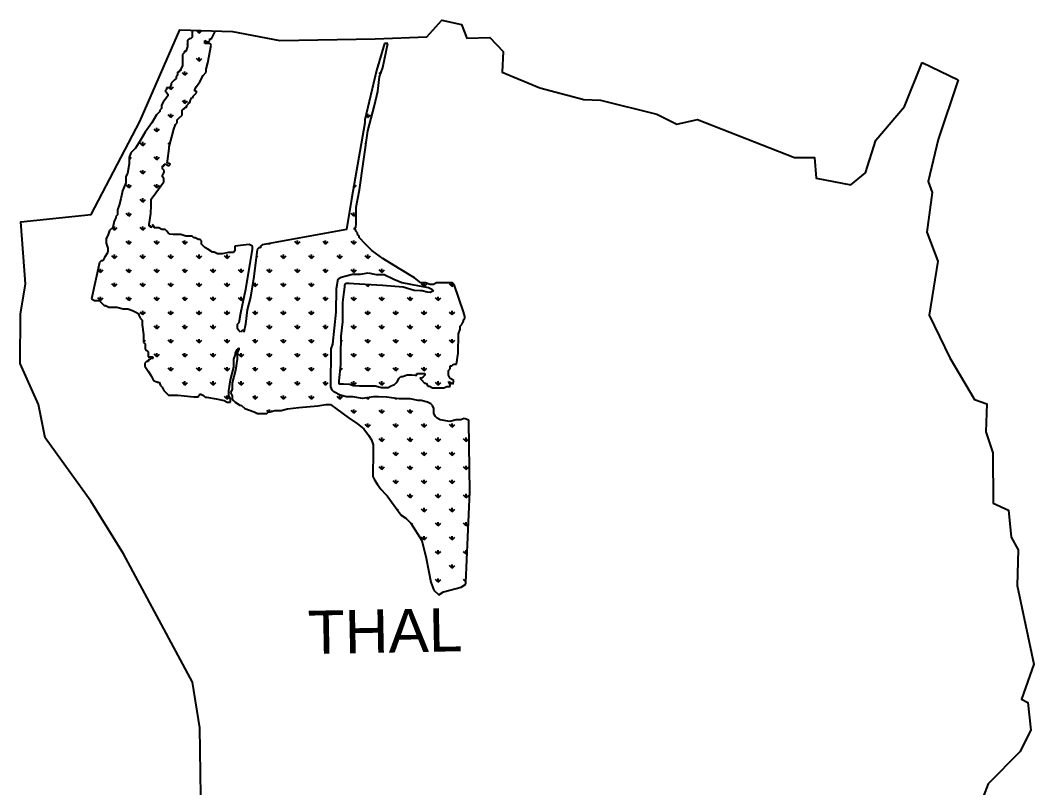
# Model space of a CAD drawing. Header units: metres. Extents: x 273943 to 276491, y 2065632 to 2069486.
# Drawn here: x 273943 to 276491, y 2067559 to 2069486 of the extents above; entities that cross this region are included whole.
import ezdxf

# ---------------------------------------------------------------- set-up
doc = ezdxf.new("R2010")
doc.units = ezdxf.units.M
doc.header["$MEASUREMENT"] = 0
for name, color, linetype in [('MANGROOVES', 112, 'Continuous'), ('village', 3, 'Continuous'), ('VILLAGE NAME', 250, 'Continuous')]:
    doc.layers.add(name, color=color, linetype=linetype)
doc.styles.get("Standard").update_dxf_attribs({"font": 'simplex.shx'})

msp = doc.modelspace()

# ---------------------------------------------------------------- linework, layer by layer
at = {"color": 3, "flags": 128}
msp.add_lwpolyline([(276210.6, 2069380.5), (276301.2, 2069337)], dxfattribs=at)
at = {"layer": 'MANGROOVES'}
for p, q in [((274367.7, 2069440), (274363.7, 2069436.1)), ((274371.7, 2069440), (274367.7, 2069440)), ((274375.7, 2069444), (274371.7, 2069440)), ((274375.8, 2069448), (274375.7, 2069444)), ((274375.9, 2069460), (274375.8, 2069452)), ((274375.8, 2069452), (274375.8, 2069448)), ((274375.9, 2069461.5), (274375.9, 2069460)), ((274419.6, 2069435.6), (274419.7, 2069439.6)), ((274419.7, 2069439.6), (274423.7, 2069439.5)), ((274423.7, 2069439.5), (274433.9, 2069459.5)), ((274363.5, 2069420.1), (274359.4, 2069408.1)), ((274363.6, 2069424.1), (274363.5, 2069420.1)), ((274363.7, 2069436.1), (274363.6, 2069432.1)), ((274363.6, 2069432.1), (274363.6, 2069428.1)), ((274363.6, 2069428.1), (274363.6, 2069424.1)), ((274407.6, 2069431.7), (274407.7, 2069435.7)), ((274407.6, 2069427.7), (274407.6, 2069431.7)), ((274419.6, 2069427.6), (274407.6, 2069427.7)), ((274407.7, 2069435.7), (274415.6, 2069431.6)), ((274415.2, 2069379.6), (274423.5, 2069423.6)), ((274415.6, 2069431.6), (274419.6, 2069435.6)), ((274423.5, 2069423.6), (274419.6, 2069427.6)), ((274859.3, 2069427.7), (274838.7, 2069359.9)), ((274854.8, 2069367.8), (274867.3, 2069427.7)), ((274867.3, 2069427.7), (274859.3, 2069427.7)), ((274351.3, 2069392.2), (274351.2, 2069384.2)), ((274351.4, 2069400.2), (274351.3, 2069396.2)), ((274351.3, 2069396.2), (274351.3, 2069392.2)), ((274355.4, 2069404.2), (274351.4, 2069400.2)), ((274359.4, 2069408.1), (274355.4, 2069408.2)), ((274355.4, 2069408.2), (274355.4, 2069404.2)), ((274347.1, 2069364.2), (274347, 2069360.3)), ((274351.1, 2069372.2), (274347.1, 2069364.2)), ((274351.2, 2069380.2), (274351.1, 2069372.2)), ((274351.2, 2069384.2), (274351.2, 2069380.2)), ((274411, 2069363.7), (274415.2, 2069379.6)), ((274411, 2069359.7), (274411, 2069363.7)), ((274846.6, 2069343.9), (274854.8, 2069367.8)), ((274334.9, 2069340.4), (274330.8, 2069336.4)), ((274338.9, 2069348.3), (274334.9, 2069344.4)), ((274334.9, 2069344.4), (274334.9, 2069340.4)), ((274339, 2069352.3), (274338.9, 2069348.3)), ((274343, 2069356.3), (274339, 2069356.3)), ((274339, 2069356.3), (274339, 2069352.3)), ((274347, 2069360.3), (274343, 2069360.3)), ((274343, 2069360.3), (274343, 2069356.3)), ((274394.7, 2069331.8), (274402.9, 2069347.8)), ((274402.9, 2069347.8), (274410.9, 2069355.7)), ((274410.9, 2069355.7), (274411, 2069359.7)), ((274838.7, 2069359.9), (274809.7, 2069236.3)), ((274842.3, 2069307.9), (274846.6, 2069343.9)), ((274310.6, 2069312.6), (274306.6, 2069308.6)), ((274310.7, 2069316.6), (274310.6, 2069312.6)), ((274314.7, 2069316.6), (274310.7, 2069316.6)), ((274318.7, 2069316.5), (274314.7, 2069316.6)), ((274322.7, 2069324.5), (274318.7, 2069316.5)), ((274322.8, 2069328.5), (274322.7, 2069324.5)), ((274326.8, 2069332.4), (274322.8, 2069328.5)), ((274330.8, 2069336.4), (274326.8, 2069332.4)), ((274382.5, 2069308), (274382.6, 2069312)), ((274382.6, 2069312), (274386.6, 2069319.9)), ((274386.6, 2069319.9), (274394.7, 2069331.8)), ((274314.5, 2069296.6), (274302.4, 2069280.7)), ((274306.6, 2069308.6), (274310.6, 2069304.6)), ((274310.6, 2069304.6), (274314.5, 2069300.6)), ((274314.5, 2069300.6), (274314.5, 2069296.6)), ((274370.3, 2069284.1), (274374.4, 2069292)), ((274374.4, 2069292), (274378.4, 2069292)), ((274378.4, 2069296), (274382.5, 2069300)), ((274378.4, 2069292), (274378.4, 2069296)), ((274386.5, 2069307.9), (274382.5, 2069308)), ((274382.5, 2069300), (274386.5, 2069303.9)), ((274386.5, 2069303.9), (274386.5, 2069307.9)), ((274834, 2069272), (274842.3, 2069307.9)), ((274294.2, 2069260.8), (274294.1, 2069256.8)), ((274298.2, 2069264.7), (274294.2, 2069260.8)), ((274298.3, 2069272.7), (274298.2, 2069264.7)), ((274302.4, 2069280.7), (274298.3, 2069272.7)), ((274350.1, 2069260.3), (274354.2, 2069264.2)), ((274354.2, 2069264.2), (274358.2, 2069268.2)), ((274358.2, 2069268.2), (274362.2, 2069268.2)), ((274362.2, 2069272.2), (274366.3, 2069276.1)), ((274362.2, 2069268.2), (274362.2, 2069272.2)), ((274366.3, 2069276.1), (274366.3, 2069280.1)), ((274366.3, 2069280.1), (274370.3, 2069280.1)), ((274370.3, 2069280.1), (274370.3, 2069284.1)), ((274817.4, 2069208.2), (274834, 2069272)), ((274286.1, 2069248.8), (274273.9, 2069228.9)), ((274294.1, 2069256.8), (274286.1, 2069248.8)), ((274337.9, 2069236.4), (274342, 2069240.3)), ((274337.9, 2069228.4), (274337.9, 2069236.4)), ((274342, 2069240.3), (274350, 2069248.3)), ((274350, 2069248.3), (274350.1, 2069252.3)), ((274350.1, 2069256.3), (274350.1, 2069260.3)), ((274350.1, 2069252.3), (274350.1, 2069256.3)), ((274809.7, 2069236.3), (274809.6, 2069228.3)), ((274273.9, 2069228.9), (274257.7, 2069205.1)), ((274317.4, 2069168.6), (274329.7, 2069212.5)), ((274329.7, 2069212.5), (274333.8, 2069224.4)), ((274333.8, 2069224.4), (274337.9, 2069228.4)), ((274809.6, 2069228.3), (274776, 2069036.6)), ((274245.5, 2069185.2), (274233.4, 2069165.3)), ((274257.7, 2069205.1), (274245.5, 2069185.2)), ((274796.2, 2069060.4), (274817.4, 2069208.2)), ((274233.4, 2069165.3), (274221.3, 2069153.4)), ((274313.1, 2069132.6), (274317.3, 2069164.6)), ((274317.3, 2069164.6), (274317.4, 2069168.6)), ((274217.1, 2069133.5), (274217, 2069125.5)), ((274217.2, 2069141.5), (274217.1, 2069133.5)), ((274221.3, 2069153.4), (274217.2, 2069141.5)), ((274217, 2069125.5), (274212.8, 2069101.5)), ((274300.9, 2069116.8), (274301, 2069120.7)), ((274300.9, 2069112.8), (274300.9, 2069116.8)), ((274304.8, 2069108.7), (274300.9, 2069112.8)), ((274301, 2069120.7), (274305, 2069120.7)), ((274304.8, 2069104.7), (274304.8, 2069108.7)), ((274305, 2069120.7), (274305, 2069124.7)), ((274305, 2069124.7), (274309, 2069124.7)), ((274309, 2069124.7), (274316.9, 2069120.6)), ((274313, 2069128.6), (274313.1, 2069132.6)), ((274321, 2069124.6), (274313, 2069128.6)), ((274316.9, 2069120.6), (274321, 2069124.6)), ((274208.8, 2069093.6), (274208.7, 2069081.6)), ((274212.8, 2069101.5), (274208.8, 2069093.6)), ((274300.7, 2069096.8), (274304.8, 2069104.7)), ((274300.7, 2069092.8), (274300.7, 2069096.8)), ((274304.7, 2069088.7), (274300.7, 2069092.8)), ((274304.6, 2069084.7), (274304.7, 2069088.7)), ((274304.6, 2069080.7), (274304.6, 2069084.7)), ((274200.5, 2069057.7), (274196.3, 2069037.7)), ((274208.6, 2069077.6), (274200.5, 2069057.7)), ((274208.7, 2069081.6), (274208.6, 2069077.6)), ((274284.4, 2069052.9), (274304.6, 2069080.7)), ((274787.8, 2069016.5), (274796.2, 2069060.4)), ((274196.3, 2069037.7), (274192.1, 2069021.7)), ((274272.1, 2069017), (274272.2, 2069033)), ((274272.2, 2069037), (274284.4, 2069052.9)), ((274272.2, 2069033), (274272.2, 2069037)), ((274776, 2069036.6), (274763.3, 2068960.8)), ((274188, 2069009.8), (274187.9, 2068997.8)), ((274192.1, 2069021.7), (274188, 2069009.8)), ((274272, 2069005), (274272.1, 2069017)), ((274787.4, 2068976.5), (274787.8, 2069016.5)), ((274179.8, 2068981.9), (274175.7, 2068965.9)), ((274183.9, 2068989.8), (274179.8, 2068981.9)), ((274187.9, 2068997.8), (274183.9, 2068993.8)), ((274183.9, 2068993.8), (274183.9, 2068989.8)), ((274267.7, 2068973.1), (274271.9, 2069001.1)), ((274271.9, 2069001.1), (274272, 2069005)), ((274167.6, 2068958), (274163.5, 2068946)), ((274175.7, 2068965.9), (274167.6, 2068958)), ((274267.6, 2068969.1), (274267.7, 2068973.1)), ((274271.6, 2068969.1), (274267.6, 2068969.1)), ((274271.6, 2068965.1), (274271.6, 2068969.1)), ((274275.6, 2068969), (274271.6, 2068965.1)), ((274275.7, 2068973), (274275.6, 2068969)), ((274279.6, 2068969), (274275.7, 2068973)), ((274279.6, 2068965), (274279.6, 2068969)), ((274291.6, 2068964.9), (274279.6, 2068965)), ((274299.6, 2068960.8), (274291.6, 2068964.9)), ((274303.6, 2068960.8), (274299.6, 2068960.8)), ((274307.5, 2068960.8), (274303.6, 2068960.8)), ((274311.5, 2068956.7), (274307.5, 2068960.8)), ((274315.5, 2068952.7), (274311.5, 2068956.7)), ((274763.3, 2068960.8), (274551.1, 2068922.6)), ((274783.3, 2068960.6), (274783.3, 2068964.6)), ((274783.3, 2068964.6), (274787.3, 2068964.6)), ((274787.3, 2068960.6), (274783.3, 2068960.6)), ((274787.2, 2068956.6), (274787.3, 2068960.6)), ((274791.2, 2068952.5), (274787.2, 2068956.6)), ((274787.3, 2068964.6), (274787.4, 2068976.5)), ((274159.4, 2068934.1), (274159.3, 2068926.1)), ((274163.5, 2068946), (274159.4, 2068938.1)), ((274159.4, 2068938.1), (274159.4, 2068934.1)), ((274319.4, 2068948.7), (274315.5, 2068952.7)), ((274327.4, 2068948.6), (274319.4, 2068948.7)), ((274335.4, 2068948.5), (274327.4, 2068948.6)), ((274347.4, 2068948.4), (274335.4, 2068948.5)), ((274359.4, 2068944.3), (274347.4, 2068948.4)), ((274375.4, 2068944.2), (274359.4, 2068944.3)), ((274379.3, 2068940.1), (274375.4, 2068944.2)), ((274383.3, 2068940.1), (274379.3, 2068940.1)), ((274391.3, 2068936), (274383.3, 2068940.1)), ((274395.3, 2068936), (274391.3, 2068936)), ((274399.2, 2068932), (274395.3, 2068936)), ((274399.2, 2068928), (274399.2, 2068932)), ((274791.2, 2068948.5), (274791.2, 2068952.5)), ((274795.1, 2068944.5), (274791.2, 2068948.5)), ((274795.1, 2068940.5), (274795.1, 2068944.5)), ((274811, 2068924.4), (274795.1, 2068940.5)), ((274159.3, 2068926.1), (274163.2, 2068914)), ((274163.2, 2068906), (274163.1, 2068902)), ((274163.2, 2068914), (274163.2, 2068906)), ((274399.2, 2068924), (274399.2, 2068928)), ((274403.1, 2068919.9), (274399.2, 2068924)), ((274407.1, 2068915.9), (274403.1, 2068919.9)), ((274415.1, 2068911.8), (274407.1, 2068915.9)), ((274427, 2068903.7), (274415.1, 2068911.8)), ((274483, 2068907.2), (274479, 2068903.3)), ((274483.1, 2068919.2), (274483, 2068911.2)), ((274483, 2068911.2), (274483, 2068907.2)), ((274519.1, 2068922.9), (274483.1, 2068919.2)), ((274510.1, 2068811), (274527, 2068910.9)), ((274527.1, 2068918.8), (274519.1, 2068922.9)), ((274527, 2068914.9), (274527.1, 2068918.8)), ((274527, 2068910.9), (274527, 2068914.9)), ((274539, 2068910.7), (274530.4, 2068842.9)), ((274543, 2068914.7), (274539, 2068910.7)), ((274547, 2068914.7), (274543, 2068914.7)), ((274551.1, 2068922.6), (274547, 2068918.7)), ((274547, 2068918.7), (274547, 2068914.7)), ((274826.8, 2068908.2), (274811, 2068924.4)), ((274854.6, 2068888), (274826.8, 2068908.2)), ((274147, 2068882.2), (274142.9, 2068878.2)), ((274150.9, 2068882.2), (274147, 2068882.2)), ((274155, 2068890.1), (274150.9, 2068882.2)), ((274163.1, 2068902), (274155, 2068890.1)), ((274431, 2068903.7), (274427, 2068903.7)), ((274438.9, 2068899.6), (274431, 2068903.7)), ((274450.9, 2068899.5), (274438.9, 2068899.6)), ((274467, 2068903.4), (274450.9, 2068899.5)), ((274479, 2068903.3), (274467, 2068903.4)), ((274894.4, 2068863.7), (274854.6, 2068888)), ((274142.9, 2068878.2), (274122.1, 2068786.4)), ((274934.1, 2068839.3), (274894.4, 2068863.7)), ((274530.4, 2068842.9), (274521.9, 2068790.9)), ((274738, 2068813), (274742.2, 2068837)), ((274742.2, 2068837), (274750.3, 2068840.9)), ((274750.3, 2068840.9), (274762.3, 2068844.8)), ((274762.3, 2068844.8), (274778.3, 2068848.7)), ((274778.3, 2068848.7), (274798.3, 2068848.5)), ((274798.3, 2068848.5), (274818.3, 2068852.3)), ((274818.3, 2068852.3), (274838.3, 2068848.2)), ((274838.3, 2068848.2), (274858.3, 2068848)), ((274858.3, 2068848), (274882.1, 2068835.8)), ((274882.1, 2068835.8), (274902.1, 2068827.6)), ((274950, 2068827.2), (274934.1, 2068839.3)), ((274497.6, 2068751.2), (274510.1, 2068811)), ((274737.5, 2068753.1), (274738, 2068813)), ((274758, 2068816.9), (274753.8, 2068784.9)), ((274758.1, 2068820.9), (274758, 2068816.9)), ((274762.1, 2068824.8), (274758.1, 2068820.9)), ((274770.1, 2068824.8), (274762.1, 2068824.8)), ((274782.1, 2068824.7), (274770.1, 2068824.8)), ((274854, 2068820), (274782.1, 2068824.7)), ((274905.9, 2068815.6), (274854, 2068820)), ((274902.1, 2068827.6), (274946, 2068819.2)), ((274933.9, 2068807.3), (274905.9, 2068815.6)), ((274949.8, 2068807.2), (274933.9, 2068807.3)), ((274946, 2068819.2), (274969.9, 2068815)), ((274953.8, 2068807.2), (274949.8, 2068807.2)), ((274962, 2068827.1), (274950, 2068827.2)), ((274965.8, 2068803.1), (274953.8, 2068807.2)), ((274974, 2068823), (274962, 2068827.1)), ((274973.8, 2068803), (274965.8, 2068803.1)), ((274969.9, 2068815), (274977.9, 2068810.9)), ((274981.8, 2068806.9), (274973.8, 2068803)), ((274982, 2068822.9), (274974, 2068823)), ((274977.9, 2068810.9), (274981.8, 2068806.9)), ((274990, 2068826.8), (274982, 2068822.9)), ((275014, 2068826.6), (274990, 2068826.8)), ((275026, 2068826.5), (275014, 2068826.6)), ((275030, 2068826.5), (275026, 2068826.5)), ((275033.9, 2068822.5), (275030, 2068826.5)), ((275057.3, 2068754.3), (275033.9, 2068822.5)), ((274122.1, 2068786.4), (274130.1, 2068782.4)), ((274130.1, 2068782.4), (274134.1, 2068782.3)), ((274134.1, 2068782.3), (274142.1, 2068782.3)), ((274142.1, 2068782.3), (274146, 2068778.2)), ((274146, 2068778.2), (274150, 2068774.2)), ((274521.9, 2068790.9), (274513.7, 2068759)), ((274753.7, 2068776.9), (274753.6, 2068768.9)), ((274753.8, 2068784.9), (274753.7, 2068776.9)), ((274150, 2068774.2), (274154, 2068770.2)), ((274154, 2068770.2), (274158, 2068770.1)), ((274158, 2068770.1), (274165.9, 2068766.1)), ((274165.9, 2068766.1), (274185.9, 2068765.9)), ((274185.9, 2068765.9), (274201.9, 2068761.8)), ((274201.9, 2068761.8), (274213.9, 2068761.7)), ((274213.9, 2068761.7), (274225.8, 2068757.6)), ((274225.8, 2068757.6), (274233.8, 2068753.5)), ((274233.8, 2068753.5), (274241.7, 2068749.4)), ((274513.7, 2068759), (274509.4, 2068723.1)), ((274728.8, 2068673.2), (274737.5, 2068753.1)), ((274753.6, 2068768.9), (274753.3, 2068728.9)), ((275061.2, 2068742.2), (275057.3, 2068754.3)), ((274241.7, 2068749.4), (274241.7, 2068745.4)), ((274241.7, 2068745.4), (274245.6, 2068737.4)), ((274245.6, 2068737.4), (274249.6, 2068733.4)), ((274249.6, 2068733.4), (274249.5, 2068721.4)), ((274489.4, 2068723.3), (274493.4, 2068727.2)), ((274493.4, 2068727.2), (274497.6, 2068751.2)), ((274753.3, 2068728.9), (274749, 2068693)), ((275053, 2068722.3), (275057.1, 2068730.3)), ((275057.1, 2068730.3), (275057.2, 2068734.3)), ((275057.2, 2068734.3), (275061.2, 2068738.2)), ((275061.2, 2068738.2), (275061.2, 2068742.2)), ((274249.5, 2068721.4), (274253.3, 2068697.3)), ((274489.3, 2068719.3), (274489.4, 2068723.3)), ((274489.3, 2068715.3), (274489.3, 2068719.3)), ((274489.3, 2068711.3), (274489.3, 2068715.3)), ((274493.2, 2068707.2), (274489.3, 2068711.3)), ((274497.2, 2068703.2), (274493.2, 2068707.2)), ((274501.2, 2068707.2), (274497.2, 2068703.2)), ((274505.2, 2068707.1), (274501.2, 2068707.2)), ((274509.4, 2068723.1), (274505.2, 2068703.1)), ((274505.2, 2068703.1), (274505.2, 2068707.1)), ((275044.8, 2068698.4), (275048.9, 2068710.4)), ((275048.9, 2068710.4), (275049, 2068714.4)), ((275049, 2068718.4), (275053, 2068722.3)), ((275049, 2068714.4), (275049, 2068718.4)), ((274253.2, 2068685.3), (274253.1, 2068677.3)), ((274253.1, 2068677.3), (274257.1, 2068673.3)), ((274253.3, 2068697.3), (274253.2, 2068689.3)), ((274253.2, 2068689.3), (274253.2, 2068685.3)), ((274749, 2068693), (274748.8, 2068673)), ((275044.4, 2068650.4), (275044.8, 2068698.4)), ((274257.1, 2068673.3), (274257, 2068661.3)), ((274257, 2068661.3), (274260.9, 2068657.3)), ((274260.9, 2068657.3), (274264.9, 2068653.3)), ((274264.9, 2068653.3), (274264.8, 2068649.3)), ((274484.7, 2068651.3), (274488.8, 2068659.3)), ((274484.7, 2068647.3), (274484.7, 2068651.3)), ((274488.7, 2068651.3), (274488.6, 2068635.3)), ((274492.8, 2068659.3), (274488.7, 2068651.3)), ((274488.8, 2068659.3), (274492.8, 2068663.3)), ((274492.8, 2068663.3), (274492.8, 2068659.3)), ((274723.9, 2068565.3), (274724.7, 2068661.2)), ((274724.7, 2068661.2), (274728.8, 2068673.2)), ((274748.7, 2068665), (274748.5, 2068637)), ((274748.8, 2068673), (274748.7, 2068665)), ((275039.8, 2068622.5), (275044.4, 2068650.4)), ((274260.7, 2068629.3), (274256.6, 2068625.3)), ((274256.6, 2068625.3), (274256.6, 2068621.3)), ((274264.7, 2068629.3), (274260.7, 2068629.3)), ((274268.7, 2068633.2), (274264.7, 2068633.3)), ((274264.7, 2068633.3), (274264.7, 2068629.3)), ((274264.8, 2068649.3), (274264.8, 2068645.3)), ((274264.8, 2068645.3), (274264.8, 2068641.3)), ((274264.8, 2068641.3), (274268.8, 2068641.2)), ((274272.7, 2068637.2), (274268.7, 2068637.2)), ((274268.7, 2068637.2), (274268.7, 2068633.2)), ((274268.8, 2068641.2), (274272.8, 2068641.2)), ((274276.7, 2068637.2), (274272.7, 2068637.2)), ((274272.8, 2068641.2), (274276.8, 2068641.2)), ((274276.8, 2068641.2), (274276.7, 2068637.2)), ((274480.4, 2068615.4), (274480.6, 2068635.4)), ((274480.6, 2068635.4), (274484.7, 2068647.3)), ((274488.6, 2068635.3), (274484.4, 2068607.3)), ((274748.5, 2068637), (274748.3, 2068621)), ((274256.6, 2068621.3), (274256.6, 2068617.3)), ((274256.6, 2068617.3), (274264.5, 2068605.3)), ((274264.5, 2068605.3), (274272.4, 2068593.2)), ((274472.2, 2068583.5), (274480.4, 2068615.4)), ((274484.4, 2068607.3), (274476.1, 2068575.4)), ((274748.3, 2068621), (274744, 2068581.1)), ((274940, 2068595.4), (274940, 2068599.4)), ((274940, 2068599.4), (274948, 2068599.3)), ((274948, 2068599.3), (274952, 2068599.3)), ((274952, 2068599.3), (274960, 2068599.2)), ((274960, 2068599.2), (274960, 2068595.2)), ((275019.9, 2068594.7), (275020, 2068602.7)), ((275020, 2068602.7), (275020.1, 2068606.7)), ((275020.1, 2068606.7), (275024.1, 2068610.6)), ((275024.1, 2068610.6), (275024.2, 2068618.6)), ((275024.2, 2068618.6), (275028.2, 2068618.6)), ((275028.2, 2068618.6), (275032.2, 2068622.5)), ((275032.2, 2068622.5), (275036.2, 2068622.5)), ((275036.2, 2068622.5), (275039.8, 2068622.5)), ((274272.4, 2068593.2), (274276.3, 2068585.2)), ((274276.3, 2068585.2), (274280.2, 2068581.1)), ((274280.2, 2068581.1), (274288.2, 2068577.1)), ((274288.2, 2068577.1), (274292.2, 2068577)), ((274292.2, 2068577), (274296.1, 2068569)), ((274467.9, 2068555.5), (274472.2, 2068583.5)), ((274476.1, 2068575.4), (274475.9, 2068559.4)), ((274744, 2068581.1), (274743.9, 2068577.1)), ((274743.9, 2068577.1), (274743.9, 2068573.1)), ((274743.9, 2068573.1), (274755.9, 2068573)), ((274755.9, 2068573), (274771.9, 2068572.8)), ((274883.8, 2068571.9), (274887.9, 2068575.8)), ((274887.9, 2068575.8), (274891.9, 2068579.8)), ((274891.9, 2068579.8), (274896, 2068587.8)), ((274896, 2068587.8), (274900, 2068591.7)), ((274900, 2068591.7), (274904, 2068591.7)), ((274904, 2068591.7), (274916, 2068595.6)), ((274916, 2068595.6), (274920, 2068595.5)), ((274920, 2068595.5), (274928, 2068595.5)), ((274928, 2068595.5), (274936, 2068595.4)), ((274936, 2068595.4), (274940, 2068595.4)), ((274951.9, 2068587.3), (274947.9, 2068587.3)), ((274947.9, 2068587.3), (274951.9, 2068583.3)), ((274956, 2068591.2), (274951.9, 2068587.3)), ((274951.9, 2068583.3), (274959.8, 2068575.2)), ((274960, 2068595.2), (274956, 2068591.2)), ((274959.8, 2068575.2), (274963.8, 2068575.2)), ((274963.8, 2068575.2), (274967.7, 2068567.1)), ((275023.7, 2068570.6), (275019.8, 2068578.7)), ((275019.8, 2068578.7), (275027.8, 2068574.6)), ((275023.9, 2068586.6), (275019.9, 2068594.7)), ((275031.8, 2068582.6), (275023.9, 2068586.6)), ((275027.8, 2068574.6), (275029.8, 2068572.6)), ((275029.8, 2068572.6), (275031.8, 2068574.6)), ((275033, 2068582), (275031.8, 2068582.6)), ((275031.8, 2068574.6), (275033, 2068582)), ((274296.1, 2068569), (274300.1, 2068565)), ((274300.1, 2068565), (274304, 2068556.9)), ((274304, 2068556.9), (274311.9, 2068548.9)), ((274311.9, 2068548.9), (274315.9, 2068544.8)), ((274391.9, 2068544.2), (274395.9, 2068548.1)), ((274395.9, 2068548.1), (274403.8, 2068544.1)), ((274467.8, 2068543.5), (274467.9, 2068555.5)), ((274475.9, 2068559.4), (274471.9, 2068551.5)), ((274471.9, 2068551.5), (274475.8, 2068543.4)), ((274727.8, 2068557.2), (274723.9, 2068565.3)), ((274731.7, 2068553.2), (274727.8, 2068557.2)), ((274747.7, 2068545.1), (274731.7, 2068553.2)), ((274771.9, 2068572.8), (274779.9, 2068568.8)), ((274779.9, 2068568.8), (274795.8, 2068568.6)), ((274795.8, 2068568.6), (274819.8, 2068568.4)), ((274819.8, 2068568.4), (274835.8, 2068568.3)), ((274835.8, 2068568.3), (274851.8, 2068564.1)), ((274851.8, 2068564.1), (274867.8, 2068564)), ((274867.8, 2068564), (274875.8, 2068567.9)), ((274875.8, 2068567.9), (274883.8, 2068571.9)), ((274967.7, 2068567.1), (274971.7, 2068567.1)), ((274971.7, 2068567.1), (274979.7, 2068563)), ((274979.7, 2068563), (274995.7, 2068562.9)), ((274995.7, 2068562.9), (275007.7, 2068562.8)), ((275007.7, 2068562.8), (275015.7, 2068566.7)), ((275015.7, 2068566.7), (275023.7, 2068566.6)), ((275023.7, 2068566.6), (275023.7, 2068570.6)), ((274315.9, 2068544.8), (274339.9, 2068544.6)), ((274339.9, 2068544.6), (274379.8, 2068540.3)), ((274379.8, 2068540.3), (274391.8, 2068540.2)), ((274391.8, 2068540.2), (274391.9, 2068544.2)), ((274403.8, 2068544.1), (274407.8, 2068540)), ((274407.8, 2068540), (274411.8, 2068540)), ((274411.8, 2068540), (274435.8, 2068535.8)), ((274435.8, 2068535.8), (274455.7, 2068531.6)), ((274455.7, 2068531.6), (274463.7, 2068527.6)), ((274463.7, 2068527.6), (274467.7, 2068527.5)), ((274467.7, 2068527.5), (274471.7, 2068527.5)), ((274471.7, 2068535.5), (274467.8, 2068543.5)), ((274471.7, 2068531.5), (274471.7, 2068535.5)), ((274471.7, 2068527.5), (274471.7, 2068531.5)), ((274475.8, 2068543.4), (274475.7, 2068535.5)), ((274475.7, 2068535.5), (274479.7, 2068531.4)), ((274479.7, 2068531.4), (274483.7, 2068527.4)), ((274483.7, 2068527.4), (274495.6, 2068519.3)), ((274763.6, 2068540.9), (274747.7, 2068545.1)), ((274779.6, 2068540.8), (274763.6, 2068540.9)), ((274803.6, 2068536.6), (274779.6, 2068540.8)), ((274831.6, 2068540.3), (274803.6, 2068536.6)), ((274843.6, 2068540.2), (274831.6, 2068540.3)), ((274863.6, 2068540.1), (274843.6, 2068540.2)), ((274895.5, 2068535.8), (274863.6, 2068540.1)), ((274923.5, 2068535.5), (274895.5, 2068535.8)), ((274943.4, 2068531.4), (274923.5, 2068535.5)), ((274951.4, 2068531.3), (274943.4, 2068531.4)), ((274967.4, 2068527.2), (274951.4, 2068531.3)), ((274975.3, 2068523.1), (274967.4, 2068527.2)), ((274979.3, 2068519.1), (274975.3, 2068523.1)), ((274495.6, 2068519.3), (274499.6, 2068519.2)), ((274499.6, 2068519.2), (274507.5, 2068511.2)), ((274507.5, 2068511.2), (274519.5, 2068507.1)), ((274519.5, 2068507.1), (274531.4, 2068503)), ((274531.4, 2068503), (274539.4, 2068498.9)), ((274539.4, 2068498.9), (274563.4, 2068498.7)), ((274563.4, 2068498.7), (274567.4, 2068502.7)), ((274567.4, 2068502.7), (274571.4, 2068502.6)), ((274571.4, 2068502.6), (274583.4, 2068506.5)), ((274583.4, 2068506.5), (274599.4, 2068506.4)), ((274599.4, 2068506.4), (274615.4, 2068510.2)), ((274615.4, 2068510.2), (274643.5, 2068514)), ((274643.5, 2068514), (274691.5, 2068517.6)), ((274691.5, 2068517.6), (274711.5, 2068521.4)), ((274711.5, 2068521.4), (274715.5, 2068521.4)), ((274715.5, 2068521.4), (274719.5, 2068521.3)), ((274719.5, 2068521.3), (274723.5, 2068521.3)), ((274723.5, 2068521.3), (274739.4, 2068509.2)), ((274739.4, 2068509.2), (274767.2, 2068488.9)), ((274983.2, 2068511), (274979.3, 2068519.1)), ((274983.1, 2068499), (274983.2, 2068503)), ((274987.1, 2068491), (274983.1, 2068499)), ((274983.2, 2068503), (274983.2, 2068511)), ((274767.2, 2068488.9), (274791, 2068472.7)), ((274791, 2068472.7), (274806.9, 2068460.6)), ((274991, 2068487), (274987.1, 2068491)), ((274999, 2068482.9), (274991, 2068487)), ((275022.9, 2068478.7), (274999, 2068482.9)), ((275039, 2068482.5), (275022.9, 2068478.7)), ((275050.9, 2068482.4), (275039, 2068482.5)), ((275059, 2068486.4), (275050.9, 2068482.4)), ((275070.9, 2068482.3), (275059, 2068486.4)), ((275070.9, 2068478.3), (275070.9, 2068482.3)), ((275073.4, 2068302.3), (275070.9, 2068478.3)), ((274806.9, 2068460.6), (274818.7, 2068444.5)), ((274818.7, 2068444.5), (274826.6, 2068432.4)), ((274826.6, 2068432.4), (274830.5, 2068420.4)), ((274830.5, 2068420.4), (274830.2, 2068388.4)), ((274830.2, 2068388.4), (274830, 2068356.4)), ((274830, 2068356.4), (274829.8, 2068340.4)), ((274829.8, 2068340.4), (274833.8, 2068332.4)), ((274833.8, 2068332.4), (274841.6, 2068320.3)), ((274841.6, 2068320.3), (274849.5, 2068308.3)), ((274849.5, 2068308.3), (274861.4, 2068296.2)), ((274861.4, 2068296.2), (274865.4, 2068292.1)), ((275063.4, 2068074.5), (275073.4, 2068302.3)), ((274865.4, 2068292.1), (274900.9, 2068243.8)), ((274900.9, 2068243.8), (274912.9, 2068235.7)), ((274912.9, 2068235.7), (274924.8, 2068223.6)), ((274924.8, 2068223.6), (274952.4, 2068179.4)), ((274952.4, 2068179.4), (274964, 2068135.3)), ((274964, 2068135.3), (274975.4, 2068075.3)), ((274975.4, 2068075.3), (274983.2, 2068055.2)), ((275051.3, 2068062.6), (275063.3, 2068070.5)), ((275063.3, 2068070.5), (275063.4, 2068074.5)), ((274983.2, 2068055.2), (274995.1, 2068043.1)), ((274995.1, 2068043.1), (275007.2, 2068051)), ((275007.2, 2068051), (275051.3, 2068062.6))]:
    msp.add_line(p, q, dxfattribs=at)
at = {"layer": 'MANGROOVES', "linetype": 'Continuous'}
for p, q in [((274392.8, 2069454.1), (274386.2, 2069460.7)), ((274392.8, 2069454.1), (274392.8, 2069461)), ((274392.8, 2069454.1), (274399.4, 2069460.7)), ((274363.6, 2069424.9), (274364.1, 2069425.3)), ((274423.5, 2069423.4), (274421.5, 2069425.3)), ((274858.4, 2069424.7), (274859, 2069425.3)), ((274392.8, 2069383.4), (274386.2, 2069390)), ((274392.8, 2069383.4), (274392.8, 2069392.7)), ((274392.8, 2069383.4), (274399.4, 2069390)), ((274357.4, 2069348), (274350.8, 2069354.6)), ((274357.4, 2069348), (274357.4, 2069357.4)), ((274357.4, 2069348), (274364.1, 2069354.6)), ((274849.1, 2069351.3), (274845.8, 2069354.6)), ((274322.1, 2069312.6), (274318.2, 2069316.5)), ((274322.1, 2069312.6), (274322.1, 2069322)), ((274322.1, 2069312.6), (274328.7, 2069319.3)), ((274386.3, 2069319.2), (274386.2, 2069319.3)), ((274357.4, 2069277.3), (274357.4, 2069286.7)), ((274357.4, 2069277.3), (274350.8, 2069283.9)), ((274357.4, 2069277.3), (274364.1, 2069283.9)), ((274322.1, 2069241.9), (274315.4, 2069248.6)), ((274322.1, 2069241.9), (274322.1, 2069251.3)), ((274322.1, 2069241.9), (274328.7, 2069248.6)), ((274817.1, 2069241.9), (274812.2, 2069246.8)), ((274817.1, 2069241.9), (274817.1, 2069251.3)), ((274817.1, 2069241.9), (274823.7, 2069248.6)), ((274286.7, 2069206.6), (274280.1, 2069213.2)), ((274286.7, 2069206.6), (274286.7, 2069215.9)), ((274286.7, 2069206.6), (274293.3, 2069213.2)), ((274251.4, 2069171.2), (274244.7, 2069177.8)), ((274251.4, 2069171.2), (274251.4, 2069180.6)), ((274251.4, 2069171.2), (274258, 2069177.8)), ((274319, 2069174.3), (274315.4, 2069177.8)), ((274812.7, 2069175.5), (274810.4, 2069177.8)), ((274217.1, 2069137), (274222.6, 2069142.5)), ((274286.7, 2069135.9), (274280.1, 2069142.5)), ((274286.7, 2069135.9), (274286.7, 2069145.2)), ((274286.7, 2069135.9), (274293.3, 2069142.5)), ((274251.4, 2069100.5), (274251.4, 2069109.9)), ((274251.4, 2069100.5), (274244.7, 2069107.1)), ((274251.4, 2069100.5), (274258, 2069107.1)), ((274216, 2069065.2), (274209.4, 2069071.8)), ((274216, 2069065.2), (274216, 2069074.5)), ((274216, 2069065.2), (274222.6, 2069071.8)), ((274286.7, 2069065.2), (274280.1, 2069071.8)), ((274286.7, 2069065.2), (274286.7, 2069074.5)), ((274286.7, 2069065.2), (274293.3, 2069071.8)), ((274781.7, 2069065.2), (274781.1, 2069065.8)), ((274781.7, 2069065.2), (274788.3, 2069071.8)), ((274781.7, 2069065.2), (274781.7, 2069069.3)), ((274251.4, 2069029.8), (274244.7, 2069036.4)), ((274251.4, 2069029.8), (274251.4, 2069039.2)), ((274251.4, 2069029.8), (274258, 2069036.4)), ((274216, 2068994.4), (274209.4, 2069001.1)), ((274216, 2068994.4), (274216, 2069003.8)), ((274216, 2068994.4), (274222.6, 2069001.1)), ((274781.7, 2068994.4), (274775.1, 2069001.1)), ((274781.7, 2068994.4), (274781.7, 2069003.8)), ((274781.7, 2068994.4), (274787.6, 2069000.4)), ((274180.7, 2068959.1), (274174.7, 2068965)), ((274180.7, 2068959.1), (274180.7, 2068968.5)), ((274180.7, 2068959.1), (274187.3, 2068965.7)), ((274251.4, 2068959.1), (274244.7, 2068965.7)), ((274251.4, 2068959.1), (274251.4, 2068968.5)), ((274251.4, 2068959.1), (274258, 2068965.7)), ((274216, 2068923.7), (274209.4, 2068930.4)), ((274216, 2068923.7), (274216, 2068933.1)), ((274216, 2068923.7), (274222.6, 2068930.4)), ((274286.7, 2068923.7), (274280.1, 2068930.4)), ((274286.7, 2068923.7), (274286.7, 2068933.1)), ((274286.7, 2068923.7), (274293.3, 2068930.4)), ((274357.4, 2068923.7), (274350.8, 2068930.4)), ((274357.4, 2068923.7), (274357.4, 2068933.1)), ((274357.4, 2068923.7), (274364.1, 2068930.4)), ((274640.3, 2068923.7), (274633.6, 2068930.4)), ((274640.3, 2068923.7), (274640.3, 2068933.1)), ((274640.3, 2068923.7), (274646.9, 2068930.4)), ((274711, 2068923.7), (274704.4, 2068930.4)), ((274711, 2068923.7), (274711, 2068933.1)), ((274711, 2068923.7), (274717.6, 2068930.4)), ((274781.7, 2068923.7), (274775.1, 2068930.4)), ((274781.7, 2068923.7), (274781.7, 2068933.1)), ((274781.7, 2068923.7), (274788.3, 2068930.4)), ((274569.6, 2068923.7), (274567.7, 2068925.6)), ((274569.6, 2068923.7), (274572.3, 2068926.4)), ((274569.6, 2068923.7), (274569.6, 2068926)), ((274180.7, 2068888.4), (274174, 2068895)), ((274180.7, 2068888.4), (274180.7, 2068897.8)), ((274180.7, 2068888.4), (274187.3, 2068895)), ((274251.4, 2068888.4), (274244.7, 2068895)), ((274251.4, 2068888.4), (274251.4, 2068897.8)), ((274251.4, 2068888.4), (274258, 2068895)), ((274322.1, 2068888.4), (274315.4, 2068895)), ((274322.1, 2068888.4), (274322.1, 2068897.8)), ((274322.1, 2068888.4), (274328.7, 2068895)), ((274392.8, 2068888.4), (274386.2, 2068895)), ((274392.8, 2068888.4), (274392.8, 2068897.8)), ((274392.8, 2068888.4), (274399.4, 2068895)), ((274463.5, 2068888.4), (274456.9, 2068895)), ((274463.5, 2068888.4), (274463.5, 2068897.8)), ((274463.5, 2068888.4), (274470.1, 2068895)), ((274536.4, 2068890.6), (274540.8, 2068895)), ((274604.9, 2068888.4), (274598.3, 2068895)), ((274604.9, 2068888.4), (274604.9, 2068897.8)), ((274604.9, 2068888.4), (274611.5, 2068895)), ((274675.6, 2068888.4), (274669, 2068895)), ((274675.6, 2068888.4), (274675.6, 2068897.8)), ((274675.6, 2068888.4), (274682.3, 2068895)), ((274746.3, 2068888.4), (274739.7, 2068895)), ((274746.3, 2068888.4), (274746.3, 2068897.8)), ((274746.3, 2068888.4), (274753, 2068895)), ((274817.1, 2068888.4), (274810.4, 2068895)), ((274817.1, 2068888.4), (274817.1, 2068897.8)), ((274817.1, 2068888.4), (274823.7, 2068895)), ((274145.3, 2068853), (274138.7, 2068859.6)), ((274145.3, 2068853), (274145.3, 2068862.4)), ((274145.3, 2068853), (274151.9, 2068859.6)), ((274216, 2068853), (274209.4, 2068859.6)), ((274216, 2068853), (274216, 2068862.4)), ((274216, 2068853), (274222.6, 2068859.6)), ((274286.7, 2068853), (274280.1, 2068859.6)), ((274286.7, 2068853), (274286.7, 2068862.4)), ((274286.7, 2068853), (274293.3, 2068859.6)), ((274357.4, 2068853), (274350.8, 2068859.6)), ((274357.4, 2068853), (274357.4, 2068862.4)), ((274357.4, 2068853), (274364.1, 2068859.6)), ((274428.1, 2068853), (274421.5, 2068859.6)), ((274428.1, 2068853), (274428.1, 2068862.4)), ((274428.1, 2068853), (274434.8, 2068859.6)), ((274498.9, 2068853), (274492.2, 2068859.6)), ((274498.9, 2068853), (274498.9, 2068862.4)), ((274498.9, 2068853), (274505.5, 2068859.6)), ((274569.6, 2068853), (274562.9, 2068859.6)), ((274569.6, 2068853), (274569.6, 2068862.4)), ((274569.6, 2068853), (274576.2, 2068859.6)), ((274640.3, 2068853), (274633.6, 2068859.6)), ((274640.3, 2068853), (274640.3, 2068862.4)), ((274640.3, 2068853), (274646.9, 2068859.6)), ((274711, 2068853), (274704.4, 2068859.6)), ((274711, 2068853), (274711, 2068862.4)), ((274711, 2068853), (274717.6, 2068859.6)), ((274781.7, 2068853), (274775.1, 2068859.6)), ((274781.7, 2068853), (274781.7, 2068862.4)), ((274781.7, 2068853), (274788.3, 2068859.6)), ((274852.4, 2068853), (274845.8, 2068859.6)), ((274852.4, 2068853), (274852.4, 2068862.4)), ((274852.4, 2068853), (274859, 2068859.6)), ((274180.7, 2068817.7), (274174, 2068824.3)), ((274180.7, 2068817.7), (274180.7, 2068827)), ((274180.7, 2068817.7), (274187.3, 2068824.3)), ((274251.4, 2068817.7), (274244.7, 2068824.3)), ((274251.4, 2068817.7), (274251.4, 2068827)), ((274251.4, 2068817.7), (274258, 2068824.3)), ((274322.1, 2068817.7), (274315.4, 2068824.3)), ((274322.1, 2068817.7), (274322.1, 2068827)), ((274322.1, 2068817.7), (274328.7, 2068824.3)), ((274392.8, 2068817.7), (274386.2, 2068824.3)), ((274392.8, 2068817.7), (274392.8, 2068827)), ((274392.8, 2068817.7), (274399.4, 2068824.3)), ((274463.5, 2068817.7), (274456.9, 2068824.3)), ((274463.5, 2068817.7), (274463.5, 2068827)), ((274463.5, 2068817.7), (274470.1, 2068824.3)), ((274534.2, 2068817.7), (274527.6, 2068824.3)), ((274534.2, 2068817.7), (274534.2, 2068827)), ((274534.2, 2068817.7), (274540.8, 2068824.3)), ((274604.9, 2068817.7), (274598.3, 2068824.3)), ((274604.9, 2068817.7), (274604.9, 2068827)), ((274604.9, 2068817.7), (274611.5, 2068824.3)), ((274675.6, 2068817.7), (274669, 2068824.3)), ((274675.6, 2068817.7), (274675.6, 2068827)), ((274675.6, 2068817.7), (274682.3, 2068824.3)), ((274740, 2068824.1), (274739.7, 2068824.3)), ((274817.1, 2068817.7), (274812, 2068822.7)), ((274817.1, 2068817.7), (274817.1, 2068822.4)), ((274817.1, 2068817.7), (274821.5, 2068822.1)), ((274958.5, 2068817.7), (274951.8, 2068824.3)), ((274958.5, 2068817.7), (274958.5, 2068827)), ((274958.5, 2068817.7), (274965.1, 2068824.3)), ((275029.2, 2068817.7), (275022.6, 2068824.3)), ((275029.2, 2068817.7), (275029.2, 2068826.5)), ((275029.2, 2068817.7), (275033.9, 2068822.4)), ((274145.3, 2068782.3), (274138.7, 2068788.9)), ((274145.3, 2068782.3), (274145.3, 2068791.7)), ((274145.3, 2068782.3), (274151.9, 2068788.9)), ((274216, 2068782.3), (274209.4, 2068788.9)), ((274216, 2068782.3), (274216, 2068791.7)), ((274216, 2068782.3), (274222.6, 2068788.9)), ((274286.7, 2068782.3), (274280.1, 2068788.9)), ((274286.7, 2068782.3), (274286.7, 2068791.7)), ((274286.7, 2068782.3), (274293.3, 2068788.9)), ((274357.4, 2068782.3), (274350.8, 2068788.9)), ((274357.4, 2068782.3), (274357.4, 2068791.7)), ((274357.4, 2068782.3), (274364.1, 2068788.9)), ((274428.1, 2068782.3), (274421.5, 2068788.9)), ((274428.1, 2068782.3), (274428.1, 2068791.7)), ((274428.1, 2068782.3), (274434.8, 2068788.9)), ((274498.9, 2068782.3), (274492.2, 2068788.9)), ((274498.9, 2068782.3), (274498.9, 2068791.7)), ((274498.9, 2068782.3), (274505.5, 2068788.9)), ((274569.6, 2068782.3), (274562.9, 2068788.9)), ((274569.6, 2068782.3), (274569.6, 2068791.7)), ((274569.6, 2068782.3), (274576.2, 2068788.9)), ((274640.3, 2068782.3), (274633.6, 2068788.9)), ((274640.3, 2068782.3), (274640.3, 2068791.7)), ((274640.3, 2068782.3), (274646.9, 2068788.9)), ((274711, 2068782.3), (274704.4, 2068788.9)), ((274711, 2068782.3), (274711, 2068791.7)), ((274711, 2068782.3), (274717.6, 2068788.9)), ((274781.7, 2068782.3), (274775.1, 2068788.9)), ((274781.7, 2068782.3), (274781.7, 2068791.7)), ((274781.7, 2068782.3), (274788.3, 2068788.9)), ((274852.4, 2068782.3), (274845.8, 2068788.9)), ((274852.4, 2068782.3), (274852.4, 2068791.7)), ((274852.4, 2068782.3), (274859, 2068788.9)), ((274923.1, 2068782.3), (274916.5, 2068788.9)), ((274923.1, 2068782.3), (274923.1, 2068791.7)), ((274923.1, 2068782.3), (274929.7, 2068788.9)), ((274993.8, 2068782.3), (274987.2, 2068788.9)), ((274993.8, 2068782.3), (274993.8, 2068791.7)), ((274993.8, 2068782.3), (275000.5, 2068788.9)), ((274251.4, 2068747), (274244.7, 2068753.6)), ((274251.4, 2068747), (274251.4, 2068756.3)), ((274251.4, 2068747), (274258, 2068753.6)), ((274322.1, 2068747), (274315.4, 2068753.6)), ((274322.1, 2068747), (274322.1, 2068756.3)), ((274322.1, 2068747), (274328.7, 2068753.6)), ((274392.8, 2068747), (274386.2, 2068753.6)), ((274392.8, 2068747), (274392.8, 2068756.3)), ((274392.8, 2068747), (274399.4, 2068753.6)), ((274463.5, 2068747), (274456.9, 2068753.6)), ((274463.5, 2068747), (274463.5, 2068756.3)), ((274463.5, 2068747), (274470.1, 2068753.6)), ((274534.2, 2068747), (274527.6, 2068753.6)), ((274534.2, 2068747), (274534.2, 2068756.3)), ((274534.2, 2068747), (274540.8, 2068753.6)), ((274604.9, 2068747), (274598.3, 2068753.6)), ((274604.9, 2068747), (274604.9, 2068756.3)), ((274604.9, 2068747), (274611.5, 2068753.6)), ((274675.6, 2068747), (274669, 2068753.6)), ((274675.6, 2068747), (274675.6, 2068756.3)), ((274675.6, 2068747), (274682.3, 2068753.6)), ((274817.1, 2068747), (274810.4, 2068753.6)), ((274817.1, 2068747), (274817.1, 2068756.3)), ((274817.1, 2068747), (274823.7, 2068753.6)), ((274887.8, 2068747), (274881.1, 2068753.6)), ((274887.8, 2068747), (274887.8, 2068756.3)), ((274887.8, 2068747), (274894.4, 2068753.6)), ((274958.5, 2068747), (274951.8, 2068753.6)), ((274958.5, 2068747), (274958.5, 2068756.3)), ((274958.5, 2068747), (274965.1, 2068753.6)), ((275029.2, 2068747), (275022.6, 2068753.6)), ((275029.2, 2068747), (275029.2, 2068756.3)), ((275029.2, 2068747), (275035.8, 2068753.6)), ((274286.7, 2068711.6), (274280.1, 2068718.2)), ((274286.7, 2068711.6), (274286.7, 2068721)), ((274286.7, 2068711.6), (274293.3, 2068718.2)), ((274357.4, 2068711.6), (274350.8, 2068718.2)), ((274357.4, 2068711.6), (274357.4, 2068721)), ((274357.4, 2068711.6), (274364.1, 2068718.2)), ((274428.1, 2068711.6), (274421.5, 2068718.2)), ((274428.1, 2068711.6), (274428.1, 2068721)), ((274428.1, 2068711.6), (274434.8, 2068718.2)), ((274569.6, 2068711.6), (274562.9, 2068718.2)), ((274569.6, 2068711.6), (274569.6, 2068721)), ((274569.6, 2068711.6), (274576.2, 2068718.2)), ((274640.3, 2068711.6), (274633.6, 2068718.2)), ((274640.3, 2068711.6), (274640.3, 2068721)), ((274640.3, 2068711.6), (274646.9, 2068718.2)), ((274711, 2068711.6), (274704.4, 2068718.2)), ((274711, 2068711.6), (274711, 2068721)), ((274711, 2068711.6), (274717.6, 2068718.2)), ((274781.7, 2068711.6), (274775.1, 2068718.2)), ((274781.7, 2068711.6), (274781.7, 2068721)), ((274781.7, 2068711.6), (274788.3, 2068718.2)), ((274852.4, 2068711.6), (274845.8, 2068718.2)), ((274852.4, 2068711.6), (274852.4, 2068721)), ((274852.4, 2068711.6), (274859, 2068718.2)), ((274923.1, 2068711.6), (274916.5, 2068718.2)), ((274923.1, 2068711.6), (274923.1, 2068721)), ((274923.1, 2068711.6), (274929.7, 2068718.2)), ((274993.8, 2068711.6), (274987.2, 2068718.2)), ((274993.8, 2068711.6), (274993.8, 2068721)), ((274993.8, 2068711.6), (275000.5, 2068718.2)), ((274253.1, 2068678), (274258, 2068682.9)), ((274322.1, 2068676.2), (274315.4, 2068682.9)), ((274322.1, 2068676.2), (274322.1, 2068685.6)), ((274322.1, 2068676.2), (274328.7, 2068682.9)), ((274392.8, 2068676.2), (274386.2, 2068682.9)), ((274392.8, 2068676.2), (274392.8, 2068685.6)), ((274392.8, 2068676.2), (274399.4, 2068682.9)), ((274463.5, 2068676.2), (274456.9, 2068682.9)), ((274463.5, 2068676.2), (274463.5, 2068685.6)), ((274463.5, 2068676.2), (274470.1, 2068682.9)), ((274534.2, 2068676.2), (274527.6, 2068682.9)), ((274534.2, 2068676.2), (274534.2, 2068685.6)), ((274534.2, 2068676.2), (274540.8, 2068682.9)), ((274604.9, 2068676.2), (274598.3, 2068682.9)), ((274604.9, 2068676.2), (274604.9, 2068685.6)), ((274604.9, 2068676.2), (274611.5, 2068682.9)), ((274675.6, 2068676.2), (274669, 2068682.9)), ((274675.6, 2068676.2), (274675.6, 2068685.6)), ((274675.6, 2068676.2), (274682.3, 2068682.9)), ((274748.8, 2068678.7), (274753, 2068682.9)), ((274817.1, 2068676.2), (274810.4, 2068682.9)), ((274817.1, 2068676.2), (274817.1, 2068685.6)), ((274817.1, 2068676.2), (274823.7, 2068682.9)), ((274887.8, 2068676.2), (274881.1, 2068682.9)), ((274887.8, 2068676.2), (274887.8, 2068685.6)), ((274887.8, 2068676.2), (274894.4, 2068682.9)), ((274958.5, 2068676.2), (274951.8, 2068682.9)), ((274958.5, 2068676.2), (274958.5, 2068685.6)), ((274958.5, 2068676.2), (274965.1, 2068682.9)), ((275029.2, 2068676.2), (275022.6, 2068682.9)), ((275029.2, 2068676.2), (275029.2, 2068685.6)), ((275029.2, 2068676.2), (275035.8, 2068682.9)), ((274286.7, 2068640.9), (274286.7, 2068650.3)), ((274357.4, 2068640.9), (274357.4, 2068650.3)), ((274428.1, 2068640.9), (274428.1, 2068650.3)), ((274498.9, 2068640.9), (274498.9, 2068650.3)), ((274569.6, 2068640.9), (274569.6, 2068650.3)), ((274640.3, 2068640.9), (274640.3, 2068650.3)), ((274711, 2068640.9), (274711, 2068650.3)), ((274781.7, 2068640.9), (274781.7, 2068650.3)), ((274852.4, 2068640.9), (274852.4, 2068650.3)), ((274923.1, 2068640.9), (274923.1, 2068650.3)), ((274993.8, 2068640.9), (274993.8, 2068650.3)), ((274286.7, 2068640.9), (274280.1, 2068647.5)), ((274286.7, 2068640.9), (274293.3, 2068647.5)), ((274357.4, 2068640.9), (274350.8, 2068647.5)), ((274357.4, 2068640.9), (274364.1, 2068647.5)), ((274428.1, 2068640.9), (274421.5, 2068647.5)), ((274428.1, 2068640.9), (274434.8, 2068647.5)), ((274498.9, 2068640.9), (274492.2, 2068647.5)), ((274498.9, 2068640.9), (274505.5, 2068647.5)), ((274569.6, 2068640.9), (274562.9, 2068647.5)), ((274569.6, 2068640.9), (274576.2, 2068647.5)), ((274640.3, 2068640.9), (274633.6, 2068647.5)), ((274640.3, 2068640.9), (274646.9, 2068647.5)), ((274711, 2068640.9), (274704.4, 2068647.5)), ((274711, 2068640.9), (274717.6, 2068647.5)), ((274781.7, 2068640.9), (274775.1, 2068647.5)), ((274781.7, 2068640.9), (274788.3, 2068647.5)), ((274852.4, 2068640.9), (274845.8, 2068647.5)), ((274852.4, 2068640.9), (274859, 2068647.5)), ((274923.1, 2068640.9), (274916.5, 2068647.5)), ((274923.1, 2068640.9), (274929.7, 2068647.5)), ((274993.8, 2068640.9), (274987.2, 2068647.5)), ((274993.8, 2068640.9), (275000.5, 2068647.5)), ((274322.1, 2068605.5), (274315.4, 2068612.2)), ((274322.1, 2068605.5), (274322.1, 2068614.9)), ((274322.1, 2068605.5), (274328.7, 2068612.2)), ((274392.8, 2068605.5), (274386.2, 2068612.2)), ((274392.8, 2068605.5), (274392.8, 2068614.9)), ((274392.8, 2068605.5), (274399.4, 2068612.2)), ((274463.5, 2068605.5), (274456.9, 2068612.2)), ((274463.5, 2068605.5), (274463.5, 2068614.9)), ((274463.5, 2068605.5), (274470.1, 2068612.2)), ((274534.2, 2068605.5), (274527.6, 2068612.2)), ((274534.2, 2068605.5), (274534.2, 2068614.9)), ((274534.2, 2068605.5), (274540.8, 2068612.2)), ((274604.9, 2068605.5), (274598.3, 2068612.2)), ((274604.9, 2068605.5), (274604.9, 2068614.9)), ((274604.9, 2068605.5), (274611.5, 2068612.2)), ((274675.6, 2068605.5), (274669, 2068612.2)), ((274675.6, 2068605.5), (274675.6, 2068614.9)), ((274675.6, 2068605.5), (274682.3, 2068612.2)), ((274746.7, 2068605.9), (274753, 2068612.2)), ((274817.1, 2068605.5), (274810.4, 2068612.2)), ((274817.1, 2068605.5), (274817.1, 2068614.9)), ((274817.1, 2068605.5), (274823.7, 2068612.2)), ((274887.8, 2068605.5), (274881.1, 2068612.2)), ((274887.8, 2068605.5), (274887.8, 2068614.9)), ((274887.8, 2068605.5), (274894.4, 2068612.2)), ((274958.5, 2068605.5), (274951.8, 2068612.2)), ((274958.5, 2068605.5), (274958.5, 2068614.9)), ((274958.5, 2068605.5), (274965.1, 2068612.2)), ((275024.1, 2068610.6), (275022.6, 2068612.2)), ((274286.7, 2068577.8), (274286.7, 2068579.6)), ((274292.7, 2068576.1), (274293.3, 2068576.8)), ((274357.4, 2068570.2), (274350.8, 2068576.8)), ((274357.4, 2068570.2), (274357.4, 2068579.6)), ((274357.4, 2068570.2), (274364.1, 2068576.8)), ((274428.1, 2068570.2), (274421.5, 2068576.8)), ((274428.1, 2068570.2), (274428.1, 2068579.6)), ((274428.1, 2068570.2), (274434.8, 2068576.8)), ((274498.9, 2068570.2), (274492.2, 2068576.8)), ((274498.9, 2068570.2), (274498.9, 2068579.6)), ((274498.9, 2068570.2), (274505.5, 2068576.8)), ((274569.6, 2068570.2), (274562.9, 2068576.8)), ((274569.6, 2068570.2), (274569.6, 2068579.6)), ((274569.6, 2068570.2), (274576.2, 2068576.8)), ((274640.3, 2068570.2), (274633.6, 2068576.8)), ((274640.3, 2068570.2), (274640.3, 2068579.6)), ((274640.3, 2068570.2), (274646.9, 2068576.8)), ((274711, 2068570.2), (274704.4, 2068576.8)), ((274711, 2068570.2), (274711, 2068579.6)), ((274711, 2068570.2), (274717.6, 2068576.8)), ((274781.7, 2068570.2), (274775.1, 2068576.8)), ((274781.7, 2068570.2), (274781.7, 2068579.6)), ((274781.7, 2068570.2), (274788.3, 2068576.8)), ((274852.4, 2068570.2), (274845.8, 2068576.8)), ((274852.4, 2068570.2), (274852.4, 2068579.6)), ((274852.4, 2068570.2), (274859, 2068576.8)), ((274993.8, 2068570.2), (274987.2, 2068576.8)), ((274993.8, 2068570.2), (274993.8, 2068579.6)), ((274993.8, 2068570.2), (275000.5, 2068576.8)), ((274387.4, 2068540.2), (274386.2, 2068541.5)), ((274463.5, 2068534.8), (274456.9, 2068541.5)), ((274463.5, 2068534.8), (274463.5, 2068544.2)), ((274463.5, 2068534.8), (274469.2, 2068540.6)), ((274534.2, 2068534.8), (274527.6, 2068541.5)), ((274534.2, 2068534.8), (274534.2, 2068544.2)), ((274534.2, 2068534.8), (274540.8, 2068541.5)), ((274604.9, 2068534.8), (274598.3, 2068541.5)), ((274604.9, 2068534.8), (274604.9, 2068544.2)), ((274604.9, 2068534.8), (274611.5, 2068541.5)), ((274675.6, 2068534.8), (274669, 2068541.5)), ((274675.6, 2068534.8), (274675.6, 2068544.2)), ((274675.6, 2068534.8), (274682.3, 2068541.5)), ((274746.3, 2068534.8), (274739.7, 2068541.5)), ((274746.3, 2068534.8), (274746.3, 2068544.2)), ((274746.3, 2068534.8), (274753, 2068541.5)), ((274817.1, 2068534.8), (274813.9, 2068538)), ((274817.1, 2068534.8), (274821.2, 2068538.9)), ((274817.1, 2068534.8), (274817.1, 2068538.4)), ((274887.8, 2068534.8), (274885.5, 2068537.1)), ((274887.8, 2068534.8), (274887.8, 2068536.8)), ((274887.8, 2068534.8), (274889.5, 2068536.6)), ((274566.9, 2068502.2), (274562.9, 2068506.1)), ((274569.6, 2068502.6), (274569.6, 2068508.8)), ((274573.4, 2068503.3), (274576.2, 2068506.1)), ((274781.7, 2068499.5), (274775.1, 2068506.1)), ((274781.7, 2068499.5), (274781.7, 2068508.8)), ((274781.7, 2068499.5), (274788.3, 2068506.1)), ((274852.4, 2068499.5), (274845.8, 2068506.1)), ((274852.4, 2068499.5), (274852.4, 2068508.8)), ((274852.4, 2068499.5), (274859, 2068506.1)), ((274923.1, 2068499.5), (274916.5, 2068506.1)), ((274923.1, 2068499.5), (274923.1, 2068508.8)), ((274923.1, 2068499.5), (274929.7, 2068506.1)), ((274817.1, 2068464.1), (274817.1, 2068473.5)), ((274887.8, 2068464.1), (274887.8, 2068473.5)), ((274958.5, 2068464.1), (274958.5, 2068473.5)), ((275029.2, 2068464.1), (275029.2, 2068473.5)), ((274817.1, 2068464.1), (274810.4, 2068470.7)), ((274817.1, 2068464.1), (274823.7, 2068470.7)), ((274887.8, 2068464.1), (274881.1, 2068470.7)), ((274887.8, 2068464.1), (274894.4, 2068470.7)), ((274958.5, 2068464.1), (274951.8, 2068470.7)), ((274958.5, 2068464.1), (274965.1, 2068470.7)), ((275029.2, 2068464.1), (275022.6, 2068470.7)), ((275029.2, 2068464.1), (275035.8, 2068470.7)), ((274852.4, 2068428.8), (274845.8, 2068435.4)), ((274852.4, 2068428.8), (274852.4, 2068438.1)), ((274852.4, 2068428.8), (274859, 2068435.4)), ((274923.1, 2068428.8), (274916.5, 2068435.4)), ((274923.1, 2068428.8), (274923.1, 2068438.1)), ((274923.1, 2068428.8), (274929.7, 2068435.4)), ((274993.8, 2068428.8), (274987.2, 2068435.4)), ((274993.8, 2068428.8), (274993.8, 2068438.1)), ((274993.8, 2068428.8), (275000.5, 2068435.4)), ((275064.5, 2068428.8), (275057.9, 2068435.4)), ((275064.5, 2068428.8), (275064.5, 2068438.1)), ((275064.5, 2068428.8), (275071.2, 2068435.4)), ((274887.8, 2068393.4), (274881.1, 2068400)), ((274887.8, 2068393.4), (274887.8, 2068402.8)), ((274887.8, 2068393.4), (274894.4, 2068400)), ((274958.5, 2068393.4), (274951.8, 2068400)), ((274958.5, 2068393.4), (274958.5, 2068402.8)), ((274958.5, 2068393.4), (274965.1, 2068400)), ((275029.2, 2068393.4), (275022.6, 2068400)), ((275029.2, 2068393.4), (275029.2, 2068402.8)), ((275029.2, 2068393.4), (275035.8, 2068400)), ((274852.4, 2068358), (274845.8, 2068364.7)), ((274852.4, 2068358), (274852.4, 2068367.4)), ((274852.4, 2068358), (274859, 2068364.7)), ((274923.1, 2068358), (274916.5, 2068364.7)), ((274923.1, 2068358), (274923.1, 2068367.4)), ((274923.1, 2068358), (274929.7, 2068364.7)), ((274993.8, 2068358), (274987.2, 2068364.7)), ((274993.8, 2068358), (274993.8, 2068367.4)), ((274993.8, 2068358), (275000.5, 2068364.7)), ((275064.5, 2068358), (275057.9, 2068364.7)), ((275064.5, 2068358), (275064.5, 2068367.4)), ((275064.5, 2068358), (275071.2, 2068364.7)), ((274887.8, 2068322.7), (274881.1, 2068329.3)), ((274887.8, 2068322.7), (274887.8, 2068332.1)), ((274887.8, 2068322.7), (274894.4, 2068329.3)), ((274958.5, 2068322.7), (274951.8, 2068329.3)), ((274958.5, 2068322.7), (274958.5, 2068332.1)), ((274958.5, 2068322.7), (274965.1, 2068329.3)), ((275029.2, 2068322.7), (275022.6, 2068329.3)), ((275029.2, 2068322.7), (275029.2, 2068332.1)), ((275029.2, 2068322.7), (275035.8, 2068329.3)), ((274923.1, 2068287.3), (274916.5, 2068294)), ((274923.1, 2068287.3), (274923.1, 2068296.7)), ((274923.1, 2068287.3), (274929.7, 2068294)), ((274993.8, 2068287.3), (274987.2, 2068294)), ((274993.8, 2068287.3), (274993.8, 2068296.7)), ((274993.8, 2068287.3), (275000.5, 2068294)), ((275064.5, 2068287.3), (275057.9, 2068294)), ((275064.5, 2068287.3), (275064.5, 2068296.7)), ((275064.5, 2068287.3), (275071.2, 2068294)), ((274891.9, 2068256.1), (274894.4, 2068258.6)), ((274958.5, 2068252), (274951.8, 2068258.6)), ((274958.5, 2068252), (274958.5, 2068261.4)), ((274958.5, 2068252), (274965.1, 2068258.6)), ((275029.2, 2068252), (275022.6, 2068258.6)), ((275029.2, 2068252), (275029.2, 2068261.4)), ((275029.2, 2068252), (275035.8, 2068258.6)), ((274923.1, 2068225.3), (274923.1, 2068226)), ((274926.8, 2068220.3), (274929.7, 2068223.3)), ((274993.8, 2068216.6), (274987.2, 2068223.3)), ((274993.8, 2068216.6), (274993.8, 2068226)), ((274993.8, 2068216.6), (275000.5, 2068223.3)), ((275064.5, 2068216.6), (275057.9, 2068223.3)), ((275064.5, 2068216.6), (275064.5, 2068226)), ((275064.5, 2068216.6), (275069.8, 2068221.9)), ((274958.5, 2068181.3), (274951.8, 2068187.9)), ((274958.5, 2068181.3), (274958.5, 2068190.6)), ((274958.5, 2068181.3), (274965.1, 2068187.9)), ((275029.2, 2068181.3), (275022.6, 2068187.9)), ((275029.2, 2068181.3), (275029.2, 2068190.6)), ((275029.2, 2068181.3), (275035.8, 2068187.9)), ((274993.8, 2068145.9), (274987.2, 2068152.5)), ((274993.8, 2068145.9), (274993.8, 2068155.3)), ((274993.8, 2068145.9), (275000.5, 2068152.5)), ((275064.5, 2068145.9), (275057.9, 2068152.5)), ((275064.5, 2068145.9), (275064.5, 2068155.3)), ((275064.5, 2068145.9), (275066.6, 2068148)), ((275029.2, 2068110.6), (275022.6, 2068117.2)), ((275029.2, 2068110.6), (275029.2, 2068119.9)), ((275029.2, 2068110.6), (275035.8, 2068117.2)), ((274993.8, 2068075.2), (274987.2, 2068081.8)), ((274993.8, 2068075.2), (274993.8, 2068084.6)), ((274993.8, 2068075.2), (275000.5, 2068081.8)), ((275063.4, 2068076.3), (275057.9, 2068081.8))]:
    msp.add_line(p, q, dxfattribs=at)
at = {"layer": 'village', "color": 3}
for points in [[(274399, 2067424.8, 0), (274395.1, 2067709.1, 0), (274376.6, 2067823.8, 0), (274202.8, 2068146.4, 0), (274120.5, 2068278.5, 0), (274006.3, 2068437.9, 0), (273989.1, 2068521.2, 0), (273943.5, 2068623.9, 0), (273944, 2068748.5, 0), (273956.6, 2068824.3, 0), (273944.8, 2068979.9, 0), (274121.4, 2068998.7, 0), (274244.3, 2069232.2, 0), (274344.3, 2069462.6, 0), (274476.8, 2069458.1, 0), (274596, 2069435.5, 0), (274835.8, 2069439.4, 0), (274965.6, 2069444.9, 0), (275003, 2069486.2, 0), (275052.5, 2069475.6, 0), (275065.9, 2069441.2, 0), (275123.7, 2069443.1, 0), (275157.2, 2069408, 0), (275154.5, 2069355.9, 0), (275249.1, 2069316.2, 0), (275359.7, 2069287, 0), (275401.8, 2069285.9, 0), (275543.3, 2069250.2, 0), (275593.9, 2069225.4, 0), (275646, 2069236.9, 0), (275889.6, 2069142, 0), (275939.6, 2069141.4, 0), (275943.8, 2069089.6, 0), (276030.7, 2069073.1, 0), (276068, 2069103.3, 0), (276093.6, 2069185.1, 0), (276165.8, 2069269.9, 0), (276210.6, 2069380.5, 0)], [(276301.2, 2069337, 0), (276250.9, 2069187, 0), (276225.4, 2069081, 0), (276235.3, 2069054.1, 0), (276222.5, 2068954, 0), (276250.1, 2068881.6, 0), (276227.9, 2068745.8, 0), (276279.6, 2068638.7, 0), (276341.7, 2068534.2, 0), (276372.8, 2068523.4, 0), (276370.5, 2068452.7, 0), (276388, 2068399.7, 0), (276388.8, 2068273.3, 0), (276427.7, 2068256.1, 0), (276433.8, 2068187.8, 0), (276452, 2068156.4, 0), (276448.8, 2068066.9, 0), (276490.8, 2067869.5, 0)], [(276490.8, 2067869.5, 0), (276460.2, 2067781.6, 0), (276476, 2067772.6, 0), (276483.8, 2067703.8, 0), (276455.8, 2067649.2, 0), (276376.5, 2067568.9, 0), (276359.5, 2067525.4, 0)]]:
    msp.add_polyline3d(points, dxfattribs=at)

# ---------------------------------------------------------------- texts
at = {"layer": 'VILLAGE NAME', "insert": (274665.2, 2068003.1), "char_height": 108.748, "attachment_point": 1, "rotation": 1.1028}
msp.add_mtext_dynamic_manual_height_columns('{\\fArial|b0|i0|c0|p34;THAL}', width=726.929, gutter_width=543.7, heights=[0], dxfattribs=at)

doc.saveas('drawing.dxf')
